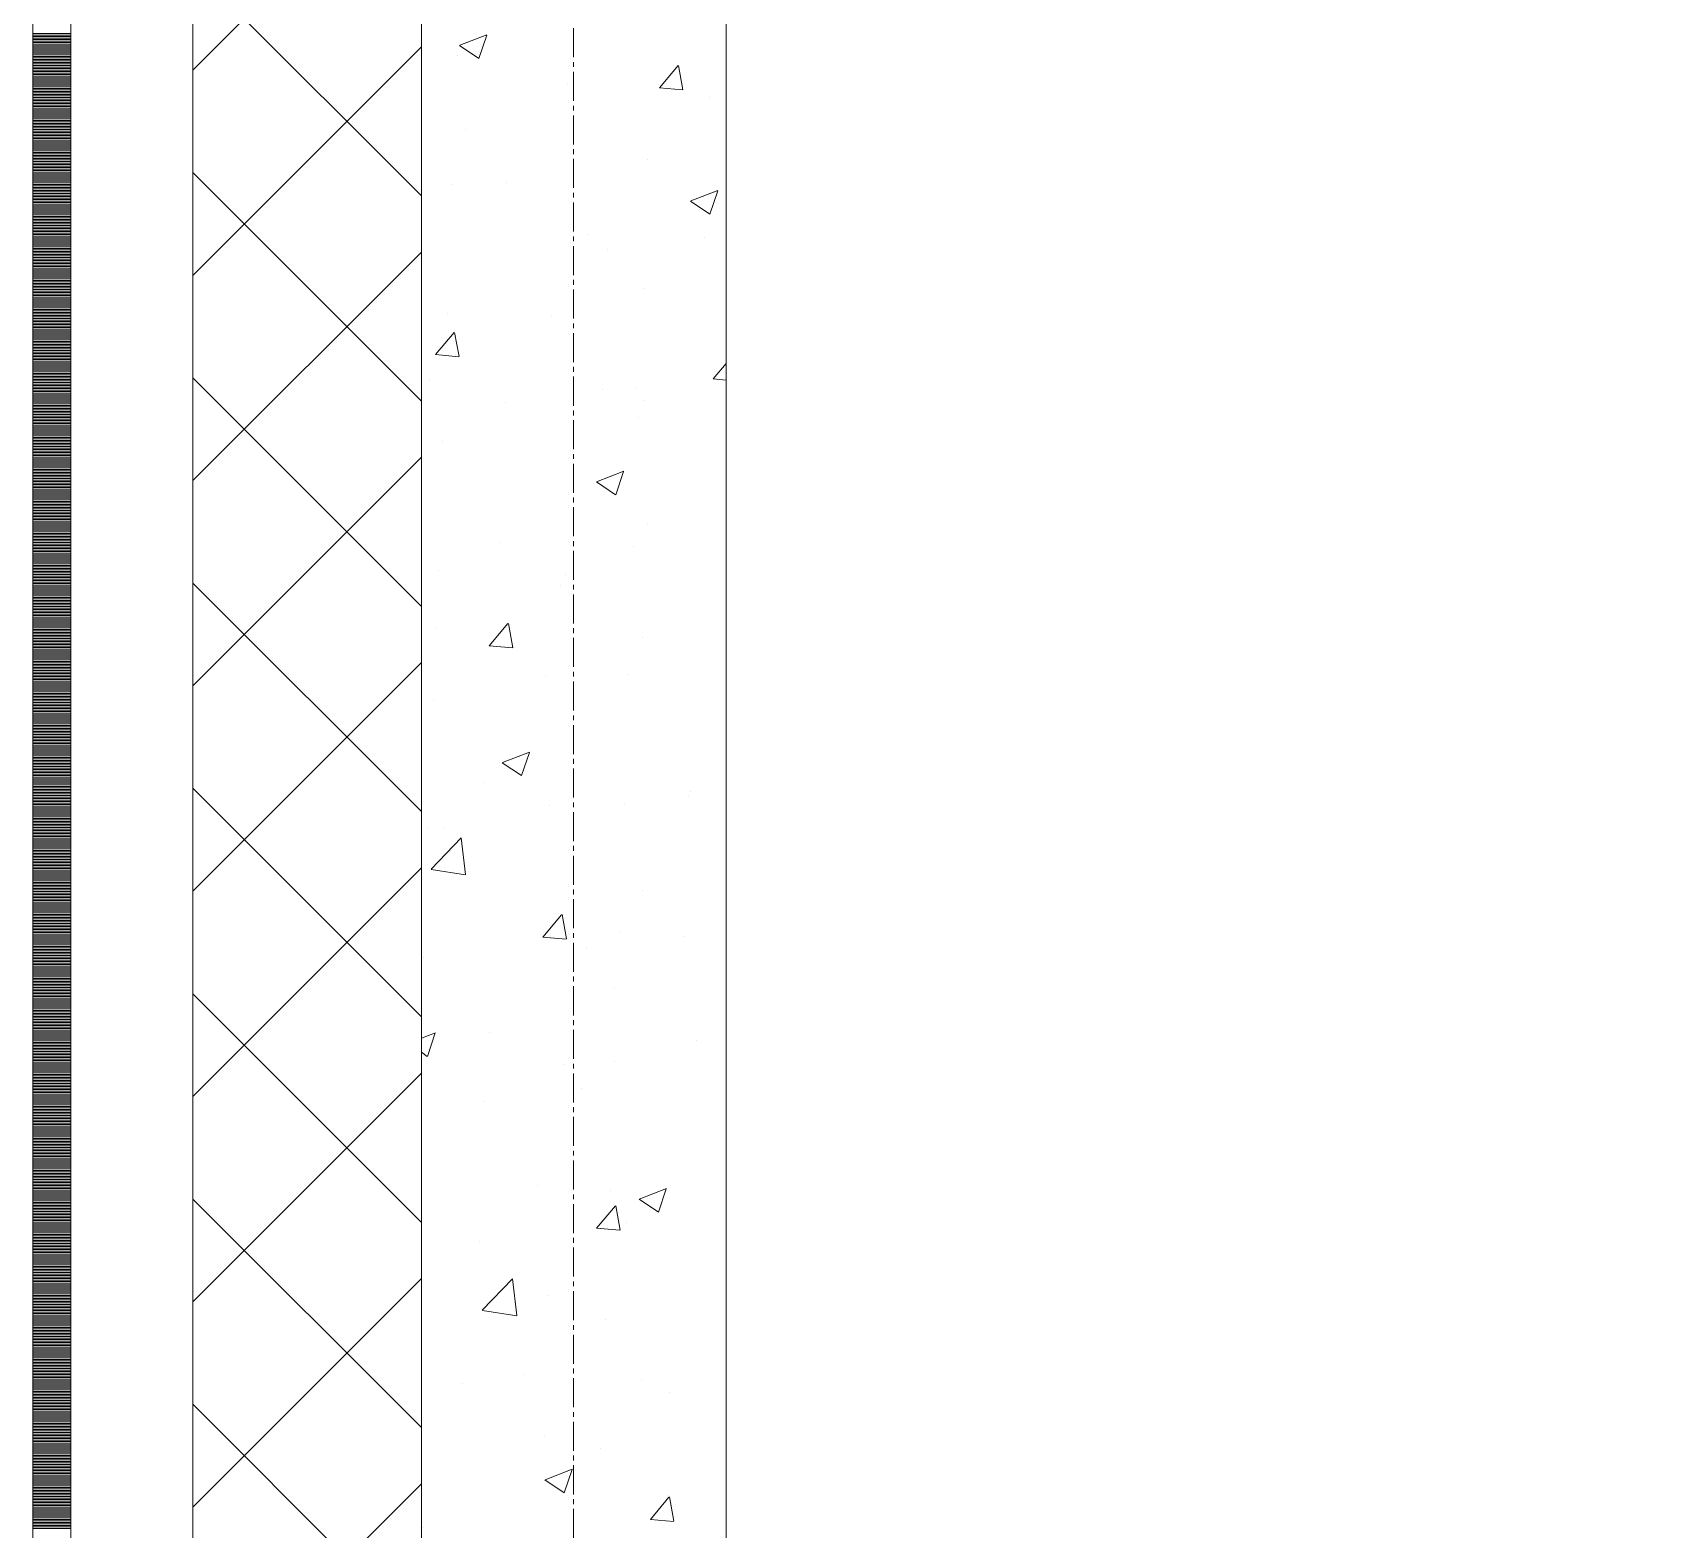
# Model space of a CAD drawing. Header units: millimetres. Extents: x 538266 to 1167394, y 114608 to 637157.
# Drawn here: x 828883 to 829957, y 205846 to 206828 of the extents above; entities that cross this region are included whole.
import ezdxf
from ezdxf.enums import TextEntityAlignment as Align

# ---------------------------------------------------------------- set-up
doc = ezdxf.new("R2010")
doc.units = ezdxf.units.MM
doc.linetypes.add('CENTER2', pattern=[28.575, 19.05, -3.175, 3.175, -3.175])
doc.linetypes.add('DASHED', pattern=[19.05, 12.7, -6.35])
doc.layers.get('Defpoints').update_dxf_attribs({"color": 140})
doc.layers.add('АР_Делит', color=120, linetype='Continuous', lineweight=0, plot=False)
for name, color, linetype, lineweight in [('АР_Стены ПЕНОблок', 52, 'Continuous', 20), ('АР_Тонкая', 254, 'Continuous', 5), ('АР_Утеплитель', 31, 'Continuous', 0), ('АР_Штриховка', 8, 'Continuous', 0)]:
    doc.layers.add(name, color=color, linetype=linetype, lineweight=lineweight)
doc.layers.add('РД_Оси_100', color=7, linetype='Continuous', lineweight=0, true_color=0x525252)
doc.styles.add('style1', font='ARIALN.TTF')

# ---------------------------------------------------------------- blocks, each defined once
blk = doc.blocks.new('2_этаж')
at = {"layer": 'АР_Стены ПЕНОблок', "color": 18, "linetype": 'Continuous', "lineweight": 20, "true_color": 0x000000}
for p, q in [((672773.6, 213213.2), (672773.6, 137013.2)), ((672973.6, 137013.2), (672973.6, 213213.2))]:
    blk.add_line(p, q, dxfattribs=at)
at = {"layer": 'АР_Тонкая', "color": 18, "linetype": 'Continuous', "lineweight": 5, "true_color": 0x000000}
for p, q in [((672518.6, 213213.2), (672518.6, 137013.2)), ((672543.6, 213213.2), (672543.6, 137013.2)), ((672543.6, 137013.2), (672543.6, 213213.2)), ((672623.6, 137013.2), (672623.6, 213213.2))]:
    blk.add_line(p, q, dxfattribs=at)
at = {"layer": 'АР_Утеплитель', "color": 18, "linetype": 'Continuous', "lineweight": 0, "true_color": 0x000000}
for p, q in [((672623.6, 213213.2), (672623.6, 137013.2)), ((672773.6, 137013.2), (672773.6, 213213.2))]:
    blk.add_line(p, q, dxfattribs=at)
at = {"layer": 'АР_Штриховка', "color": 18, "linetype": 'Continuous', "lineweight": 0, "true_color": 0x000000}
for p, q in [((672623.6, 206804), (672773.6, 206954)), ((672773.6, 206721.5), (672623.6, 206871.5)), ((672518.6, 206828), (672543.6, 206828)), ((672518.6, 206827), (672543.6, 206827)), ((672518.6, 206826), (672543.6, 206826)), ((672518.6, 206825), (672543.6, 206825)), ((672518.6, 206824), (672543.6, 206824)), ((672798.8, 206820.3), (672816.6, 206827.1)), ((672811.4, 206811.6), (672816.5, 206827)), ((672518.6, 206823), (672543.6, 206823)), ((672518.6, 206822), (672543.6, 206822)), ((672518.6, 206821), (672543.6, 206821)), ((672518.6, 206820), (672543.6, 206820)), ((672518.6, 206819), (672543.6, 206819)), ((672518.6, 206818), (672543.6, 206818)), ((672518.6, 206817), (672543.6, 206817)), ((672518.6, 206816), (672543.6, 206816)), ((672518.6, 206815), (672543.6, 206815)), ((672518.6, 206814), (672543.6, 206814)), ((672518.6, 206813), (672543.6, 206813)), ((672623.6, 206669.3), (672773.6, 206819.3)), ((672797, 206813.6), (672797, 206813.6)), ((672798.7, 206820.2), (672811.3, 206811.6)), ((672518.6, 206812), (672543.6, 206812)), ((672518.6, 206811), (672543.6, 206811)), ((672518.6, 206810), (672543.6, 206810)), ((672518.6, 206809), (672543.6, 206809)), ((672518.6, 206808), (672543.6, 206808)), ((672518.6, 206807), (672543.6, 206807)), ((672518.6, 206806), (672543.6, 206806)), ((672518.6, 206805), (672543.6, 206805)), ((672518.6, 206804), (672543.6, 206804)), ((672518.6, 206803), (672543.6, 206803)), ((672518.6, 206802), (672543.6, 206802)), ((672929.8, 206792.4), (672942.1, 206807)), ((672945.3, 206791.1), (672942.4, 206807)), ((672518.6, 206801), (672543.6, 206801)), ((672518.6, 206800), (672543.6, 206800)), ((672518.6, 206799), (672543.6, 206799)), ((672518.6, 206798), (672543.6, 206798)), ((672518.6, 206797), (672543.6, 206797)), ((672518.6, 206796), (672543.6, 206796)), ((672518.6, 206795), (672543.6, 206795)), ((672518.6, 206794), (672543.6, 206794)), ((672518.6, 206793), (672543.6, 206793)), ((672518.6, 206792), (672543.6, 206792)), ((672869.2, 206794.5), (672869.2, 206794.5)), ((672929.8, 206792.4), (672945, 206791)), ((672518.6, 206791), (672543.6, 206791)), ((672518.6, 206790), (672543.6, 206790)), ((672518.6, 206789), (672543.6, 206789)), ((672518.6, 206788), (672543.6, 206788)), ((672518.6, 206787), (672543.6, 206787)), ((672518.6, 206786), (672543.6, 206786)), ((672518.6, 206785), (672543.6, 206785)), ((672518.6, 206784), (672543.6, 206784)), ((672518.6, 206783), (672543.6, 206783)), ((672518.6, 206782), (672543.6, 206782)), ((672518.6, 206781), (672543.6, 206781)), ((672962.7, 206786.2), (672962.7, 206786.2)), ((672518.6, 206780), (672543.6, 206780)), ((672518.6, 206779), (672543.6, 206779)), ((672518.6, 206778), (672543.6, 206778)), ((672518.6, 206777), (672543.6, 206777)), ((672518.6, 206776), (672543.6, 206776)), ((672518.6, 206775), (672543.6, 206775)), ((672518.6, 206774), (672543.6, 206774)), ((672518.6, 206773), (672543.6, 206773)), ((672518.6, 206772), (672543.6, 206772)), ((672518.6, 206771), (672543.6, 206771)), ((672518.6, 206770), (672543.6, 206770)), ((672518.6, 206769), (672543.6, 206769)), ((672518.6, 206768), (672543.6, 206768)), ((672518.6, 206767), (672543.6, 206767)), ((672518.6, 206766), (672543.6, 206766)), ((672518.6, 206765), (672543.6, 206765)), ((672518.6, 206764), (672543.6, 206764)), ((672518.6, 206763), (672543.6, 206763)), ((672518.6, 206762), (672543.6, 206762)), ((672518.6, 206761), (672543.6, 206761)), ((672518.6, 206760), (672543.6, 206760)), ((672518.6, 206759), (672543.6, 206759)), ((672802.3, 206765.1), (672802.3, 206765.1)), ((672518.6, 206758), (672543.6, 206758)), ((672518.6, 206757), (672543.6, 206757)), ((672518.6, 206756), (672543.6, 206756)), ((672518.6, 206755), (672543.6, 206755)), ((672518.6, 206754), (672543.6, 206754)), ((672518.6, 206753), (672543.6, 206753)), ((672518.6, 206752), (672543.6, 206752)), ((672518.6, 206751), (672543.6, 206751)), ((672518.6, 206750), (672543.6, 206750)), ((672518.6, 206749), (672543.6, 206749)), ((672518.6, 206748), (672543.6, 206748)), ((672518.6, 206747), (672543.6, 206747)), ((672518.6, 206746), (672543.6, 206746)), ((672518.6, 206745), (672543.6, 206745)), ((672518.6, 206744), (672543.6, 206744)), ((672518.6, 206743), (672543.6, 206743)), ((672518.6, 206742), (672543.6, 206742)), ((672518.6, 206741), (672543.6, 206741)), ((672518.6, 206740), (672543.6, 206740)), ((672518.6, 206739), (672543.6, 206739)), ((672518.6, 206738), (672543.6, 206738)), ((672922.2, 206745.3), (672922.2, 206745.3)), ((672518.6, 206737), (672543.6, 206737)), ((672518.6, 206736), (672543.6, 206736)), ((672518.6, 206735), (672543.6, 206735)), ((672518.6, 206734), (672543.6, 206734)), ((672518.6, 206733), (672543.6, 206733)), ((672518.6, 206732), (672543.6, 206732)), ((672518.6, 206731), (672543.6, 206731)), ((672518.6, 206730), (672543.6, 206730)), ((672518.6, 206729), (672543.6, 206729)), ((672518.6, 206728), (672543.6, 206728)), ((672518.6, 206727), (672543.6, 206727)), ((672773.6, 206586.8), (672623.6, 206736.8)), ((672793.9, 206729.1), (672793.9, 206729.1)), ((672829.4, 206730.3), (672829.4, 206730.3)), ((672518.6, 206726), (672543.6, 206726)), ((672518.6, 206725), (672543.6, 206725)), ((672518.6, 206724), (672543.6, 206724)), ((672518.6, 206723), (672543.6, 206723)), ((672518.6, 206722), (672543.6, 206722)), ((672518.6, 206721), (672543.6, 206721)), ((672518.6, 206720), (672543.6, 206720)), ((672518.6, 206719), (672543.6, 206719)), ((672518.6, 206718), (672543.6, 206718)), ((672518.6, 206717), (672543.6, 206717)), ((672518.6, 206716), (672543.6, 206716)), ((672950.3, 206717.9), (672962.9, 206709.4)), ((672950.4, 206718.1), (672968.2, 206724.9)), ((672963, 206709.4), (672968.1, 206724.7)), ((672965, 206724.6), (672965, 206724.6)), ((672518.6, 206715), (672543.6, 206715)), ((672518.6, 206714), (672543.6, 206714)), ((672518.6, 206713), (672543.6, 206713)), ((672518.6, 206712), (672543.6, 206712)), ((672518.6, 206711), (672543.6, 206711)), ((672518.6, 206710), (672543.6, 206710)), ((672518.6, 206709), (672543.6, 206709)), ((672518.6, 206708), (672543.6, 206708)), ((672518.6, 206707), (672543.6, 206707)), ((672518.6, 206706), (672543.6, 206706)), ((672518.6, 206705), (672543.6, 206705)), ((672518.6, 206704), (672543.6, 206704)), ((672518.6, 206703), (672543.6, 206703)), ((672518.6, 206702), (672543.6, 206702)), ((672518.6, 206701), (672543.6, 206701)), ((672518.6, 206700), (672543.6, 206700)), ((672518.6, 206699), (672543.6, 206699)), ((672518.6, 206698), (672543.6, 206698)), ((672518.6, 206697), (672543.6, 206697)), ((672518.6, 206696), (672543.6, 206696)), ((672518.6, 206695), (672543.6, 206695)), ((672883, 206696.2), (672883, 206696.2)), ((672959.5, 206694.4), (672959.5, 206694.4)), ((672518.6, 206694), (672543.6, 206694)), ((672518.6, 206693), (672543.6, 206693)), ((672518.6, 206692), (672543.6, 206692)), ((672518.6, 206691), (672543.6, 206691)), ((672518.6, 206690), (672543.6, 206690)), ((672518.6, 206689), (672543.6, 206689)), ((672518.6, 206688), (672543.6, 206688)), ((672518.6, 206687), (672543.6, 206687)), ((672518.6, 206686), (672543.6, 206686)), ((672518.6, 206685), (672543.6, 206685)), ((672518.6, 206684), (672543.6, 206684)), ((672623.6, 206534.6), (672773.6, 206684.6)), ((672895.9, 206686.1), (672895.9, 206686.1)), ((672518.6, 206683), (672543.6, 206683)), ((672518.6, 206682), (672543.6, 206682)), ((672518.6, 206681), (672543.6, 206681)), ((672518.6, 206680), (672543.6, 206680)), ((672518.6, 206679), (672543.6, 206679)), ((672518.6, 206678), (672543.6, 206678)), ((672518.6, 206677), (672543.6, 206677)), ((672518.6, 206676), (672543.6, 206676)), ((672518.6, 206675), (672543.6, 206675)), ((672518.6, 206674), (672543.6, 206674)), ((672518.6, 206673), (672543.6, 206673)), ((672518.6, 206672), (672543.6, 206672)), ((672518.6, 206671), (672543.6, 206671)), ((672518.6, 206670), (672543.6, 206670)), ((672518.6, 206669), (672543.6, 206669)), ((672518.6, 206668), (672543.6, 206668)), ((672518.6, 206667), (672543.6, 206667)), ((672518.6, 206666), (672543.6, 206666)), ((672518.6, 206665), (672543.6, 206665)), ((672518.6, 206664), (672543.6, 206664)), ((672518.6, 206663), (672543.6, 206663)), ((672518.6, 206662), (672543.6, 206662)), ((672518.6, 206661), (672543.6, 206661)), ((672518.6, 206660), (672543.6, 206660)), ((672518.6, 206659), (672543.6, 206659)), ((672518.6, 206658), (672543.6, 206658)), ((672518.6, 206657), (672543.6, 206657)), ((672518.6, 206656), (672543.6, 206656)), ((672518.6, 206655), (672543.6, 206655)), ((672518.6, 206654), (672543.6, 206654)), ((672518.6, 206653), (672543.6, 206653)), ((672518.6, 206652), (672543.6, 206652)), ((672919.1, 206660.8), (672919.1, 206660.8)), ((672518.6, 206651), (672543.6, 206651)), ((672518.6, 206650), (672543.6, 206650)), ((672518.6, 206649), (672543.6, 206649)), ((672518.6, 206648), (672543.6, 206648)), ((672518.6, 206647), (672543.6, 206647)), ((672518.6, 206646), (672543.6, 206646)), ((672518.6, 206645), (672543.6, 206645)), ((672518.6, 206644), (672543.6, 206644)), ((672518.6, 206643), (672543.6, 206643)), ((672518.6, 206642), (672543.6, 206642)), ((672518.6, 206641), (672543.6, 206641)), ((672790.8, 206644.5), (672790.8, 206644.5)), ((672858.7, 206642.9), (672858.7, 206642.9)), ((672518.6, 206640), (672543.6, 206640)), ((672518.6, 206639), (672543.6, 206639)), ((672518.6, 206638), (672543.6, 206638)), ((672518.6, 206637), (672543.6, 206637)), ((672518.6, 206636), (672543.6, 206636)), ((672518.6, 206635), (672543.6, 206635)), ((672518.6, 206634), (672543.6, 206634)), ((672518.6, 206633), (672543.6, 206633)), ((672518.6, 206632), (672543.6, 206632)), ((672518.6, 206631), (672543.6, 206631)), ((672518.6, 206630), (672543.6, 206630)), ((672782.9, 206617.3), (672795.1, 206631.9)), ((672798.4, 206616), (672795.4, 206631.9)), ((672518.6, 206629), (672543.6, 206629)), ((672518.6, 206628), (672543.6, 206628)), ((672518.6, 206627), (672543.6, 206627)), ((672518.6, 206626), (672543.6, 206626)), ((672518.6, 206625), (672543.6, 206625)), ((672518.6, 206624), (672543.6, 206624)), ((672518.6, 206623), (672543.6, 206623)), ((672518.6, 206622), (672543.6, 206622)), ((672518.6, 206621), (672543.6, 206621)), ((672518.6, 206620), (672543.6, 206620)), ((672518.6, 206619), (672543.6, 206619)), ((672518.6, 206618), (672543.6, 206618)), ((672518.6, 206617), (672543.6, 206617)), ((672518.6, 206616), (672543.6, 206616)), ((672518.6, 206615), (672543.6, 206615)), ((672518.6, 206614), (672543.6, 206614)), ((672518.6, 206613), (672543.6, 206613)), ((672518.6, 206612), (672543.6, 206612)), ((672518.6, 206611), (672543.6, 206611)), ((672518.6, 206610), (672543.6, 206610)), ((672518.6, 206609), (672543.6, 206609)), ((672782.9, 206617.3), (672798.1, 206615.9)), ((672965.1, 206601.3), (672973.6, 206611.5)), ((672518.6, 206608), (672543.6, 206608)), ((672518.6, 206607), (672543.6, 206607)), ((672518.6, 206606), (672543.6, 206606)), ((672518.6, 206605), (672543.6, 206605)), ((672518.6, 206604), (672543.6, 206604)), ((672518.6, 206603), (672543.6, 206603)), ((672518.6, 206602), (672543.6, 206602)), ((672518.6, 206601), (672543.6, 206601)), ((672518.6, 206600), (672543.6, 206600)), ((672518.6, 206599), (672543.6, 206599)), ((672518.6, 206598), (672543.6, 206598)), ((672773.6, 206452.1), (672623.6, 206602.1)), ((672778.9, 206601.2), (672778.9, 206601.2)), ((672965.1, 206601.3), (672973.6, 206600.6)), ((672518.6, 206597), (672543.6, 206597)), ((672518.6, 206596), (672543.6, 206596)), ((672518.6, 206595), (672543.6, 206595)), ((672518.6, 206594), (672543.6, 206594)), ((672518.6, 206593), (672543.6, 206593)), ((672518.6, 206592), (672543.6, 206592)), ((672518.6, 206591), (672543.6, 206591)), ((672518.6, 206590), (672543.6, 206590)), ((672518.6, 206589), (672543.6, 206589)), ((672518.6, 206588), (672543.6, 206588)), ((672518.6, 206587), (672543.6, 206587)), ((672892.6, 206594.2), (672892.6, 206594.2)), ((672914.5, 206595.5), (672914.5, 206595.5)), ((672919.6, 206587.2), (672919.6, 206587.2)), ((672518.6, 206586), (672543.6, 206586)), ((672518.6, 206585), (672543.6, 206585)), ((672518.6, 206584), (672543.6, 206584)), ((672518.6, 206583), (672543.6, 206583)), ((672518.6, 206582), (672543.6, 206582)), ((672518.6, 206581), (672543.6, 206581)), ((672518.6, 206580), (672543.6, 206580)), ((672518.6, 206579), (672543.6, 206579)), ((672518.6, 206578), (672543.6, 206578)), ((672518.6, 206577), (672543.6, 206577)), ((672829, 206585.9), (672829, 206585.9)), ((672916, 206576.2), (672916, 206576.2)), ((672518.6, 206576), (672543.6, 206576)), ((672518.6, 206575), (672543.6, 206575)), ((672518.6, 206574), (672543.6, 206574)), ((672518.6, 206573), (672543.6, 206573)), ((672518.6, 206572), (672543.6, 206572)), ((672518.6, 206571), (672543.6, 206571)), ((672518.6, 206570), (672543.6, 206570)), ((672518.6, 206569), (672543.6, 206569)), ((672518.6, 206568), (672543.6, 206568)), ((672518.6, 206567), (672543.6, 206567)), ((672518.6, 206566), (672543.6, 206566)), ((672518.6, 206565), (672543.6, 206565)), ((672518.6, 206564), (672543.6, 206564)), ((672518.6, 206563), (672543.6, 206563)), ((672518.6, 206562), (672543.6, 206562)), ((672518.6, 206561), (672543.6, 206561)), ((672518.6, 206560), (672543.6, 206560)), ((672518.6, 206559), (672543.6, 206559)), ((672518.6, 206558), (672543.6, 206558)), ((672518.6, 206557), (672543.6, 206557)), ((672518.6, 206556), (672543.6, 206556)), ((672518.6, 206555), (672543.6, 206555)), ((672787.7, 206560), (672787.7, 206560)), ((672518.6, 206554), (672543.6, 206554)), ((672518.6, 206553), (672543.6, 206553)), ((672518.6, 206552), (672543.6, 206552)), ((672518.6, 206551), (672543.6, 206551)), ((672518.6, 206550), (672543.6, 206550)), ((672518.6, 206549), (672543.6, 206549)), ((672518.6, 206548), (672543.6, 206548)), ((672518.6, 206547), (672543.6, 206547)), ((672518.6, 206546), (672543.6, 206546)), ((672518.6, 206545), (672543.6, 206545)), ((672518.6, 206544), (672543.6, 206544)), ((672623.6, 206399.9), (672773.6, 206549.9)), ((672518.6, 206543), (672543.6, 206543)), ((672518.6, 206542), (672543.6, 206542)), ((672518.6, 206541), (672543.6, 206541)), ((672518.6, 206540), (672543.6, 206540)), ((672518.6, 206539), (672543.6, 206539)), ((672518.6, 206538), (672543.6, 206538)), ((672518.6, 206537), (672543.6, 206537)), ((672518.6, 206536), (672543.6, 206536)), ((672518.6, 206535), (672543.6, 206535)), ((672518.6, 206534), (672543.6, 206534)), ((672888.5, 206533.7), (672901.1, 206525.2)), ((672888.6, 206533.9), (672906.4, 206540.7)), ((672901.2, 206525.2), (672906.3, 206540.5)), ((672518.6, 206533), (672543.6, 206533)), ((672518.6, 206532), (672543.6, 206532)), ((672518.6, 206531), (672543.6, 206531)), ((672518.6, 206530), (672543.6, 206530)), ((672518.6, 206529), (672543.6, 206529)), ((672518.6, 206528), (672543.6, 206528)), ((672518.6, 206527), (672543.6, 206527)), ((672518.6, 206526), (672543.6, 206526)), ((672518.6, 206525), (672543.6, 206525)), ((672518.6, 206524), (672543.6, 206524)), ((672518.6, 206523), (672543.6, 206523)), ((672518.6, 206522), (672543.6, 206522)), ((672518.6, 206521), (672543.6, 206521)), ((672518.6, 206520), (672543.6, 206520)), ((672518.6, 206519), (672543.6, 206519)), ((672518.6, 206518), (672543.6, 206518)), ((672518.6, 206517), (672543.6, 206517)), ((672518.6, 206516), (672543.6, 206516)), ((672518.6, 206515), (672543.6, 206515)), ((672518.6, 206514), (672543.6, 206514)), ((672518.6, 206513), (672543.6, 206513)), ((672518.6, 206512), (672543.6, 206512)), ((672518.6, 206511), (672543.6, 206511)), ((672518.6, 206510), (672543.6, 206510)), ((672518.6, 206509), (672543.6, 206509)), ((672518.6, 206508), (672543.6, 206508)), ((672518.6, 206507), (672543.6, 206507)), ((672518.6, 206506), (672543.6, 206506)), ((672518.6, 206505), (672543.6, 206505)), ((672518.6, 206504), (672543.6, 206504)), ((672518.6, 206503), (672543.6, 206503)), ((672518.6, 206502), (672543.6, 206502)), ((672922, 206506.7), (672922, 206506.7)), ((672518.6, 206501), (672543.6, 206501)), ((672518.6, 206500), (672543.6, 206500)), ((672518.6, 206499), (672543.6, 206499)), ((672518.6, 206498), (672543.6, 206498)), ((672518.6, 206497), (672543.6, 206497)), ((672518.6, 206496), (672543.6, 206496)), ((672518.6, 206495), (672543.6, 206495)), ((672518.6, 206494), (672543.6, 206494)), ((672518.6, 206493), (672543.6, 206493)), ((672518.6, 206492), (672543.6, 206492)), ((672518.6, 206491), (672543.6, 206491)), ((672825.8, 206494.1), (672825.8, 206494.1)), ((672912.9, 206491.7), (672912.9, 206491.7)), ((672518.6, 206490), (672543.6, 206490)), ((672518.6, 206489), (672543.6, 206489)), ((672518.6, 206488), (672543.6, 206488)), ((672518.6, 206487), (672543.6, 206487)), ((672518.6, 206486), (672543.6, 206486)), ((672518.6, 206485), (672543.6, 206485)), ((672518.6, 206484), (672543.6, 206484)), ((672518.6, 206483), (672543.6, 206483)), ((672518.6, 206482), (672543.6, 206482)), ((672518.6, 206481), (672543.6, 206481)), ((672518.6, 206480), (672543.6, 206480)), ((672518.6, 206479), (672543.6, 206479)), ((672518.6, 206478), (672543.6, 206478)), ((672518.6, 206477), (672543.6, 206477)), ((672518.6, 206476), (672543.6, 206476)), ((672518.6, 206475), (672543.6, 206475)), ((672518.6, 206474), (672543.6, 206474)), ((672518.6, 206473), (672543.6, 206473)), ((672518.6, 206472), (672543.6, 206472)), ((672518.6, 206471), (672543.6, 206471)), ((672518.6, 206470), (672543.6, 206470)), ((672518.6, 206469), (672543.6, 206469)), ((672784.6, 206475.4), (672784.6, 206475.4)), ((672868.5, 206472.8), (672868.5, 206472.8)), ((672518.6, 206468), (672543.6, 206468)), ((672518.6, 206467), (672543.6, 206467)), ((672518.6, 206466), (672543.6, 206466)), ((672518.6, 206465), (672543.6, 206465)), ((672518.6, 206464), (672543.6, 206464)), ((672518.6, 206463), (672543.6, 206463)), ((672518.6, 206462), (672543.6, 206462)), ((672518.6, 206461), (672543.6, 206461)), ((672518.6, 206460), (672543.6, 206460)), ((672518.6, 206459), (672543.6, 206459)), ((672773.6, 206317.4), (672623.6, 206467.4)), ((672865, 206465.7), (672865, 206465.7)), ((672518.6, 206458), (672543.6, 206458)), ((672518.6, 206457), (672543.6, 206457)), ((672518.6, 206456), (672543.6, 206456)), ((672518.6, 206455), (672543.6, 206455)), ((672518.6, 206454), (672543.6, 206454)), ((672518.6, 206453), (672543.6, 206453)), ((672518.6, 206452), (672543.6, 206452)), ((672518.6, 206451), (672543.6, 206451)), ((672518.6, 206450), (672543.6, 206450)), ((672518.6, 206449), (672543.6, 206449)), ((672518.6, 206448), (672543.6, 206448)), ((672518.6, 206447), (672543.6, 206447)), ((672518.6, 206446), (672543.6, 206446)), ((672518.6, 206445), (672543.6, 206445)), ((672518.6, 206444), (672543.6, 206444)), ((672518.6, 206443), (672543.6, 206443)), ((672518.6, 206442), (672543.6, 206442)), ((672518.6, 206441), (672543.6, 206441)), ((672518.6, 206440), (672543.6, 206440)), ((672518.6, 206439), (672543.6, 206439)), ((672518.6, 206438), (672543.6, 206438)), ((672518.6, 206437), (672543.6, 206437)), ((672783, 206437.3), (672783, 206437.3)), ((672818.1, 206426.2), (672830.4, 206440.8)), ((672833.6, 206424.9), (672830.7, 206440.8)), ((672518.6, 206436), (672543.6, 206436)), ((672518.6, 206435), (672543.6, 206435)), ((672518.6, 206434), (672543.6, 206434)), ((672518.6, 206433), (672543.6, 206433)), ((672518.6, 206432), (672543.6, 206432)), ((672518.6, 206431), (672543.6, 206431)), ((672518.6, 206430), (672543.6, 206430)), ((672518.6, 206429), (672543.6, 206429)), ((672518.6, 206428), (672543.6, 206428)), ((672518.6, 206427), (672543.6, 206427)), ((672518.6, 206426), (672543.6, 206426)), ((672818.1, 206426.2), (672833.3, 206424.9)), ((672918.6, 206431.6), (672918.6, 206431.6)), ((672518.6, 206425), (672543.6, 206425)), ((672518.6, 206424), (672543.6, 206424)), ((672518.6, 206423), (672543.6, 206423)), ((672518.6, 206422), (672543.6, 206422)), ((672518.6, 206421), (672543.6, 206421)), ((672518.6, 206420), (672543.6, 206420)), ((672518.6, 206419), (672543.6, 206419)), ((672518.6, 206418), (672543.6, 206418)), ((672518.6, 206417), (672543.6, 206417)), ((672518.6, 206416), (672543.6, 206416)), ((672623.6, 206265.2), (672773.6, 206415.2)), ((672518.6, 206415), (672543.6, 206415)), ((672518.6, 206414), (672543.6, 206414)), ((672518.6, 206413), (672543.6, 206413)), ((672518.6, 206412), (672543.6, 206412)), ((672518.6, 206411), (672543.6, 206411)), ((672518.6, 206410), (672543.6, 206410)), ((672518.6, 206409), (672543.6, 206409)), ((672518.6, 206408), (672543.6, 206408)), ((672518.6, 206407), (672543.6, 206407)), ((672518.6, 206406), (672543.6, 206406)), ((672518.6, 206405), (672543.6, 206405)), ((672855.2, 206406.5), (672855.2, 206406.5)), ((672909.8, 206407.1), (672909.8, 206407.1)), ((672518.6, 206404), (672543.6, 206404)), ((672518.6, 206403), (672543.6, 206403)), ((672518.6, 206402), (672543.6, 206402)), ((672518.6, 206401), (672543.6, 206401)), ((672518.6, 206400), (672543.6, 206400)), ((672518.6, 206399), (672543.6, 206399)), ((672518.6, 206398), (672543.6, 206398)), ((672518.6, 206397), (672543.6, 206397)), ((672518.6, 206396), (672543.6, 206396)), ((672518.6, 206395), (672543.6, 206395)), ((672518.6, 206394), (672543.6, 206394)), ((672518.6, 206393), (672543.6, 206393)), ((672518.6, 206392), (672543.6, 206392)), ((672518.6, 206391), (672543.6, 206391)), ((672518.6, 206390), (672543.6, 206390)), ((672518.6, 206389), (672543.6, 206389)), ((672518.6, 206388), (672543.6, 206388)), ((672518.6, 206387), (672543.6, 206387)), ((672518.6, 206386), (672543.6, 206386)), ((672518.6, 206385), (672543.6, 206385)), ((672518.6, 206384), (672543.6, 206384)), ((672518.6, 206383), (672543.6, 206383)), ((672781.5, 206390.9), (672781.5, 206390.9)), ((672518.6, 206382), (672543.6, 206382)), ((672518.6, 206381), (672543.6, 206381)), ((672518.6, 206380), (672543.6, 206380)), ((672518.6, 206379), (672543.6, 206379)), ((672518.6, 206378), (672543.6, 206378)), ((672518.6, 206377), (672543.6, 206377)), ((672518.6, 206376), (672543.6, 206376)), ((672518.6, 206375), (672543.6, 206375)), ((672518.6, 206374), (672543.6, 206374)), ((672518.6, 206373), (672543.6, 206373)), ((672518.6, 206372), (672543.6, 206372)), ((672518.6, 206371), (672543.6, 206371)), ((672518.6, 206370), (672543.6, 206370)), ((672518.6, 206369), (672543.6, 206369)), ((672518.6, 206368), (672543.6, 206368)), ((672518.6, 206367), (672543.6, 206367)), ((672518.6, 206366), (672543.6, 206366)), ((672518.6, 206365), (672543.6, 206365)), ((672518.6, 206364), (672543.6, 206364)), ((672518.6, 206363), (672543.6, 206363)), ((672518.6, 206362), (672543.6, 206362)), ((672518.6, 206361), (672543.6, 206361)), ((672518.6, 206360), (672543.6, 206360)), ((672518.6, 206359), (672543.6, 206359)), ((672518.6, 206358), (672543.6, 206358)), ((672518.6, 206357), (672543.6, 206357)), ((672518.6, 206356), (672543.6, 206356)), ((672518.6, 206355), (672543.6, 206355)), ((672518.6, 206354), (672543.6, 206354)), ((672518.6, 206353), (672543.6, 206353)), ((672518.6, 206352), (672543.6, 206352)), ((672518.6, 206351), (672543.6, 206351)), ((672826.8, 206349.7), (672844.6, 206356.5)), ((672839.4, 206341), (672844.5, 206356.3)), ((672518.6, 206350), (672543.6, 206350)), ((672518.6, 206349), (672543.6, 206349)), ((672518.6, 206348), (672543.6, 206348)), ((672518.6, 206347), (672543.6, 206347)), ((672518.6, 206346), (672543.6, 206346)), ((672518.6, 206345), (672543.6, 206345)), ((672518.6, 206344), (672543.6, 206344)), ((672518.6, 206343), (672543.6, 206343)), ((672518.6, 206342), (672543.6, 206342)), ((672518.6, 206341), (672543.6, 206341)), ((672518.6, 206340), (672543.6, 206340)), ((672826.7, 206349.5), (672839.3, 206341)), ((672518.6, 206339), (672543.6, 206339)), ((672518.6, 206338), (672543.6, 206338)), ((672518.6, 206337), (672543.6, 206337)), ((672518.6, 206336), (672543.6, 206336)), ((672518.6, 206335), (672543.6, 206335)), ((672518.6, 206334), (672543.6, 206334)), ((672518.6, 206333), (672543.6, 206333)), ((672518.6, 206332), (672543.6, 206332)), ((672518.6, 206331), (672543.6, 206331)), ((672518.6, 206330), (672543.6, 206330)), ((672773.6, 206182.7), (672623.6, 206332.7)), ((672814.5, 206336.6), (672814.5, 206336.6)), ((672950.1, 206330.9), (672950.1, 206330.9)), ((672518.6, 206329), (672543.6, 206329)), ((672518.6, 206328), (672543.6, 206328)), ((672518.6, 206327), (672543.6, 206327)), ((672518.6, 206326), (672543.6, 206326)), ((672518.6, 206325), (672543.6, 206325)), ((672518.6, 206324), (672543.6, 206324)), ((672518.6, 206323), (672543.6, 206323)), ((672518.6, 206322), (672543.6, 206322)), ((672518.6, 206321), (672543.6, 206321)), ((672518.6, 206320), (672543.6, 206320)), ((672518.6, 206319), (672543.6, 206319)), ((672858, 206321.3), (672858, 206321.3)), ((672906.7, 206322.6), (672906.7, 206322.6)), ((672948.8, 206327.5), (672948.8, 206327.5)), ((672518.6, 206318), (672543.6, 206318)), ((672518.6, 206317), (672543.6, 206317)), ((672518.6, 206316), (672543.6, 206316)), ((672518.6, 206315), (672543.6, 206315)), ((672518.6, 206314), (672543.6, 206314)), ((672518.6, 206313), (672543.6, 206313)), ((672518.6, 206312), (672543.6, 206312)), ((672518.6, 206311), (672543.6, 206311)), ((672518.6, 206310), (672543.6, 206310)), ((672518.6, 206309), (672543.6, 206309)), ((672518.6, 206308), (672543.6, 206308)), ((672518.6, 206307), (672543.6, 206307)), ((672518.6, 206306), (672543.6, 206306)), ((672518.6, 206305), (672543.6, 206305)), ((672518.6, 206304), (672543.6, 206304)), ((672518.6, 206303), (672543.6, 206303)), ((672518.6, 206302), (672543.6, 206302)), ((672518.6, 206301), (672543.6, 206301)), ((672518.6, 206300), (672543.6, 206300)), ((672518.6, 206299), (672543.6, 206299)), ((672518.6, 206298), (672543.6, 206298)), ((672518.6, 206297), (672543.6, 206297)), ((672778.4, 206306.3), (672778.4, 206306.3)), ((672780, 206279.7), (672799.7, 206300.3)), ((672788.4, 206306.4), (672788.4, 206306.4)), ((672802.6, 206276.2), (672799.8, 206300.3)), ((672518.6, 206296), (672543.6, 206296)), ((672518.6, 206295), (672543.6, 206295)), ((672518.6, 206294), (672543.6, 206294)), ((672518.6, 206293), (672543.6, 206293)), ((672518.6, 206292), (672543.6, 206292)), ((672518.6, 206291), (672543.6, 206291)), ((672518.6, 206290), (672543.6, 206290)), ((672518.6, 206289), (672543.6, 206289)), ((672518.6, 206288), (672543.6, 206288)), ((672518.6, 206287), (672543.6, 206287)), ((672518.6, 206286), (672543.6, 206286)), ((672518.6, 206285), (672543.6, 206285)), ((672518.6, 206284), (672543.6, 206284)), ((672518.6, 206283), (672543.6, 206283)), ((672518.6, 206282), (672543.6, 206282)), ((672518.6, 206281), (672543.6, 206281)), ((672518.6, 206280), (672543.6, 206280)), ((672518.6, 206279), (672543.6, 206279)), ((672518.6, 206278), (672543.6, 206278)), ((672518.6, 206277), (672543.6, 206277)), ((672518.6, 206276), (672543.6, 206276)), ((672623.6, 206130.5), (672773.6, 206280.5)), ((672780, 206279.5), (672802.6, 206276)), ((672518.6, 206275), (672543.6, 206275)), ((672518.6, 206274), (672543.6, 206274)), ((672518.6, 206273), (672543.6, 206273)), ((672518.6, 206272), (672543.6, 206272)), ((672518.6, 206271), (672543.6, 206271)), ((672518.6, 206270), (672543.6, 206270)), ((672518.6, 206269), (672543.6, 206269)), ((672518.6, 206268), (672543.6, 206268)), ((672518.6, 206267), (672543.6, 206267)), ((672518.6, 206266), (672543.6, 206266)), ((672518.6, 206265), (672543.6, 206265)), ((672918.8, 206265.5), (672918.8, 206265.5)), ((672518.6, 206264), (672543.6, 206264)), ((672518.6, 206263), (672543.6, 206263)), ((672518.6, 206262), (672543.6, 206262)), ((672518.6, 206261), (672543.6, 206261)), ((672518.6, 206260), (672543.6, 206260)), ((672518.6, 206259), (672543.6, 206259)), ((672518.6, 206258), (672543.6, 206258)), ((672518.6, 206257), (672543.6, 206257)), ((672518.6, 206256), (672543.6, 206256)), ((672518.6, 206255), (672543.6, 206255)), ((672518.6, 206254), (672543.6, 206254)), ((672518.6, 206253), (672543.6, 206253)), ((672518.6, 206252), (672543.6, 206252)), ((672518.6, 206251), (672543.6, 206251)), ((672518.6, 206250), (672543.6, 206250)), ((672518.6, 206249), (672543.6, 206249)), ((672518.6, 206248), (672543.6, 206248)), ((672518.6, 206247), (672543.6, 206247)), ((672518.6, 206246), (672543.6, 206246)), ((672518.6, 206245), (672543.6, 206245)), ((672518.6, 206244), (672543.6, 206244)), ((672853.4, 206235.1), (672865.6, 206249.7)), ((672868.8, 206233.9), (672865.9, 206249.8)), ((672518.6, 206243), (672543.6, 206243)), ((672518.6, 206242), (672543.6, 206242)), ((672518.6, 206241), (672543.6, 206241)), ((672518.6, 206240), (672543.6, 206240)), ((672518.6, 206239), (672543.6, 206239)), ((672518.6, 206238), (672543.6, 206238)), ((672518.6, 206237), (672543.6, 206237)), ((672518.6, 206236), (672543.6, 206236)), ((672518.6, 206235), (672543.6, 206235)), ((672518.6, 206234), (672543.6, 206234)), ((672518.6, 206233), (672543.6, 206233)), ((672853.4, 206235.1), (672868.6, 206233.8)), ((672903.6, 206238), (672903.6, 206238)), ((672945.6, 206235.7), (672945.6, 206235.7)), ((672518.6, 206232), (672543.6, 206232)), ((672518.6, 206231), (672543.6, 206231)), ((672518.6, 206230), (672543.6, 206230)), ((672518.6, 206229), (672543.6, 206229)), ((672518.6, 206228), (672543.6, 206228)), ((672518.6, 206227), (672543.6, 206227)), ((672518.6, 206226), (672543.6, 206226)), ((672518.6, 206225), (672543.6, 206225)), ((672518.6, 206224), (672543.6, 206224)), ((672518.6, 206223), (672543.6, 206223)), ((672518.6, 206222), (672543.6, 206222)), ((672882, 206227.3), (672882, 206227.3)), ((672518.6, 206221), (672543.6, 206221)), ((672518.6, 206220), (672543.6, 206220)), ((672518.6, 206219), (672543.6, 206219)), ((672518.6, 206218), (672543.6, 206218)), ((672518.6, 206217), (672543.6, 206217)), ((672518.6, 206216), (672543.6, 206216)), ((672518.6, 206215), (672543.6, 206215)), ((672518.6, 206214), (672543.6, 206214)), ((672518.6, 206213), (672543.6, 206213)), ((672518.6, 206212), (672543.6, 206212)), ((672775.3, 206221.7), (672775.3, 206221.7)), ((672518.6, 206211), (672543.6, 206211)), ((672518.6, 206210), (672543.6, 206210)), ((672518.6, 206209), (672543.6, 206209)), ((672518.6, 206208), (672543.6, 206208)), ((672518.6, 206207), (672543.6, 206207)), ((672518.6, 206206), (672543.6, 206206)), ((672518.6, 206205), (672543.6, 206205)), ((672518.6, 206204), (672543.6, 206204)), ((672518.6, 206203), (672543.6, 206203)), ((672518.6, 206202), (672543.6, 206202)), ((672518.6, 206201), (672543.6, 206201)), ((672900.6, 206201.1), (672900.6, 206201.1)), ((672518.6, 206200), (672543.6, 206200)), ((672518.6, 206199), (672543.6, 206199)), ((672518.6, 206198), (672543.6, 206198)), ((672518.6, 206197), (672543.6, 206197)), ((672518.6, 206196), (672543.6, 206196)), ((672518.6, 206195), (672543.6, 206195)), ((672518.6, 206194), (672543.6, 206194)), ((672518.6, 206193), (672543.6, 206193)), ((672518.6, 206192), (672543.6, 206192)), ((672518.6, 206191), (672543.6, 206191)), ((672518.6, 206190), (672543.6, 206190)), ((672773.6, 206047.9), (672623.6, 206197.9)), ((672518.6, 206189), (672543.6, 206189)), ((672518.6, 206188), (672543.6, 206188)), ((672518.6, 206187), (672543.6, 206187)), ((672518.6, 206186), (672543.6, 206186)), ((672518.6, 206185), (672543.6, 206185)), ((672518.6, 206184), (672543.6, 206184)), ((672518.6, 206183), (672543.6, 206183)), ((672518.6, 206182), (672543.6, 206182)), ((672518.6, 206181), (672543.6, 206181)), ((672518.6, 206180), (672543.6, 206180)), ((672518.6, 206179), (672543.6, 206179)), ((672518.6, 206178), (672543.6, 206178)), ((672518.6, 206177), (672543.6, 206177)), ((672518.6, 206176), (672543.6, 206176)), ((672518.6, 206175), (672543.6, 206175)), ((672518.6, 206174), (672543.6, 206174)), ((672518.6, 206173), (672543.6, 206173)), ((672518.6, 206172), (672543.6, 206172)), ((672518.6, 206171), (672543.6, 206171)), ((672518.6, 206170), (672543.6, 206170)), ((672518.6, 206169), (672543.6, 206169)), ((672773.6, 206168.8), (672782.8, 206172.3)), ((672777.6, 206156.8), (672782.7, 206172.2)), ((672818.6, 206172.7), (672818.6, 206172.7)), ((672518.6, 206168), (672543.6, 206168)), ((672518.6, 206167), (672543.6, 206167)), ((672518.6, 206166), (672543.6, 206166)), ((672518.6, 206165), (672543.6, 206165)), ((672518.6, 206164), (672543.6, 206164)), ((672518.6, 206163), (672543.6, 206163)), ((672518.6, 206162), (672543.6, 206162)), ((672518.6, 206161), (672543.6, 206161)), ((672518.6, 206160), (672543.6, 206160)), ((672518.6, 206159), (672543.6, 206159)), ((672518.6, 206158), (672543.6, 206158)), ((672773.6, 206159.5), (672777.5, 206156.8)), ((672954.2, 206167), (672954.2, 206167)), ((672518.6, 206157), (672543.6, 206157)), ((672518.6, 206156), (672543.6, 206156)), ((672518.6, 206155), (672543.6, 206155)), ((672518.6, 206154), (672543.6, 206154)), ((672518.6, 206153), (672543.6, 206153)), ((672518.6, 206152), (672543.6, 206152)), ((672518.6, 206151), (672543.6, 206151)), ((672518.6, 206150), (672543.6, 206150)), ((672518.6, 206149), (672543.6, 206149)), ((672518.6, 206148), (672543.6, 206148)), ((672518.6, 206147), (672543.6, 206147)), ((672867.7, 206151.2), (672867.7, 206151.2)), ((672900.6, 206153.4), (672900.6, 206153.4)), ((672518.6, 206146), (672543.6, 206146)), ((672518.6, 206145), (672543.6, 206145)), ((672518.6, 206144), (672543.6, 206144)), ((672518.6, 206143), (672543.6, 206143)), ((672518.6, 206142), (672543.6, 206142)), ((672518.6, 206141), (672543.6, 206141)), ((672518.6, 206140), (672543.6, 206140)), ((672518.6, 206139), (672543.6, 206139)), ((672518.6, 206138), (672543.6, 206138)), ((672518.6, 206137), (672543.6, 206137)), ((672518.6, 206136), (672543.6, 206136)), ((672623.6, 205995.8), (672773.6, 206145.8)), ((672518.6, 206135), (672543.6, 206135)), ((672518.6, 206134), (672543.6, 206134)), ((672518.6, 206133), (672543.6, 206133)), ((672518.6, 206132), (672543.6, 206132)), ((672518.6, 206131), (672543.6, 206131)), ((672518.6, 206130), (672543.6, 206130)), ((672518.6, 206129), (672543.6, 206129)), ((672518.6, 206128), (672543.6, 206128)), ((672518.6, 206127), (672543.6, 206127)), ((672518.6, 206126), (672543.6, 206126)), ((672815.1, 206127.1), (672815.1, 206127.1)), ((672878.7, 206135.5), (672878.7, 206135.5)), ((672518.6, 206125), (672543.6, 206125)), ((672518.6, 206124), (672543.6, 206124)), ((672518.6, 206123), (672543.6, 206123)), ((672518.6, 206122), (672543.6, 206122)), ((672518.6, 206121), (672543.6, 206121)), ((672518.6, 206120), (672543.6, 206120)), ((672518.6, 206119), (672543.6, 206119)), ((672518.6, 206118), (672543.6, 206118)), ((672518.6, 206117), (672543.6, 206117)), ((672518.6, 206116), (672543.6, 206116)), ((672518.6, 206115), (672543.6, 206115)), ((672518.6, 206114), (672543.6, 206114)), ((672518.6, 206113), (672543.6, 206113)), ((672518.6, 206112), (672543.6, 206112)), ((672518.6, 206111), (672543.6, 206111)), ((672518.6, 206110), (672543.6, 206110)), ((672518.6, 206109), (672543.6, 206109)), ((672518.6, 206108), (672543.6, 206108)), ((672518.6, 206107), (672543.6, 206107)), ((672518.6, 206106), (672543.6, 206106)), ((672518.6, 206105), (672543.6, 206105)), ((672518.6, 206104), (672543.6, 206104)), ((672518.6, 206103), (672543.6, 206103)), ((672518.6, 206102), (672543.6, 206102)), ((672518.6, 206101), (672543.6, 206101)), ((672518.6, 206100), (672543.6, 206100)), ((672518.6, 206099), (672543.6, 206099)), ((672518.6, 206098), (672543.6, 206098)), ((672518.6, 206097), (672543.6, 206097)), ((672518.6, 206096), (672543.6, 206096)), ((672518.6, 206095), (672543.6, 206095)), ((672518.6, 206094), (672543.6, 206094)), ((672518.6, 206093), (672543.6, 206093)), ((672518.6, 206092), (672543.6, 206092)), ((672518.6, 206091), (672543.6, 206091)), ((672518.6, 206090), (672543.6, 206090)), ((672518.6, 206089), (672543.6, 206089)), ((672518.6, 206088), (672543.6, 206088)), ((672518.6, 206087), (672543.6, 206087)), ((672518.6, 206086), (672543.6, 206086)), ((672518.6, 206085), (672543.6, 206085)), ((672518.6, 206084), (672543.6, 206084)), ((672518.6, 206083), (672543.6, 206083)), ((672518.6, 206082), (672543.6, 206082)), ((672518.6, 206081), (672543.6, 206081)), ((672518.6, 206080), (672543.6, 206080)), ((672518.6, 206079), (672543.6, 206079)), ((672518.6, 206078), (672543.6, 206078)), ((672518.6, 206077), (672543.6, 206077)), ((672518.6, 206076), (672543.6, 206076)), ((672518.6, 206075), (672543.6, 206075)), ((672518.6, 206074), (672543.6, 206074)), ((672518.6, 206073), (672543.6, 206073)), ((672518.6, 206072), (672543.6, 206072)), ((672850.1, 206072), (672850.1, 206072)), ((672518.6, 206071), (672543.6, 206071)), ((672518.6, 206070), (672543.6, 206070)), ((672518.6, 206069), (672543.6, 206069)), ((672518.6, 206068), (672543.6, 206068)), ((672518.6, 206067), (672543.6, 206067)), ((672518.6, 206066), (672543.6, 206066)), ((672518.6, 206065), (672543.6, 206065)), ((672518.6, 206064), (672543.6, 206064)), ((672518.6, 206063), (672543.6, 206063)), ((672518.6, 206062), (672543.6, 206062)), ((672518.6, 206061), (672543.6, 206061)), ((672773.6, 205913.2), (672623.6, 206063.2)), ((672897.5, 206068.9), (672897.5, 206068.9)), ((672916.5, 206063.1), (672929.2, 206054.5)), ((672916.6, 206063.2), (672934.4, 206070.1)), ((672929.2, 206054.5), (672934.3, 206069.9)), ((672518.6, 206060), (672543.6, 206060)), ((672518.6, 206059), (672543.6, 206059)), ((672518.6, 206058), (672543.6, 206058)), ((672518.6, 206057), (672543.6, 206057)), ((672518.6, 206056), (672543.6, 206056)), ((672518.6, 206055), (672543.6, 206055)), ((672518.6, 206054), (672543.6, 206054)), ((672518.6, 206053), (672543.6, 206053)), ((672518.6, 206052), (672543.6, 206052)), ((672518.6, 206051), (672543.6, 206051)), ((672518.6, 206050), (672543.6, 206050)), ((672888.6, 206044.1), (672900.9, 206058.7)), ((672904.1, 206042.8), (672901.2, 206058.7)), ((672518.6, 206049), (672543.6, 206049)), ((672518.6, 206048), (672543.6, 206048)), ((672518.6, 206047), (672543.6, 206047)), ((672518.6, 206046), (672543.6, 206046)), ((672518.6, 206045), (672543.6, 206045)), ((672518.6, 206044), (672543.6, 206044)), ((672518.6, 206043), (672543.6, 206043)), ((672518.6, 206042), (672543.6, 206042)), ((672518.6, 206041), (672543.6, 206041)), ((672518.6, 206040), (672543.6, 206040)), ((672888.6, 206044.1), (672903.8, 206042.8)), ((672908.1, 206048), (672908.1, 206048)), ((672518.6, 206039), (672543.6, 206039)), ((672518.6, 206038), (672543.6, 206038)), ((672518.6, 206037), (672543.6, 206037)), ((672518.6, 206036), (672543.6, 206036)), ((672518.6, 206035), (672543.6, 206035)), ((672518.6, 206034), (672543.6, 206034)), ((672518.6, 206033), (672543.6, 206033)), ((672518.6, 206032), (672543.6, 206032)), ((672518.6, 206031), (672543.6, 206031)), ((672518.6, 206030), (672543.6, 206030)), ((672518.6, 206029), (672543.6, 206029)), ((672811.9, 206035.3), (672811.9, 206035.3)), ((672518.6, 206028), (672543.6, 206028)), ((672518.6, 206027), (672543.6, 206027)), ((672518.6, 206026), (672543.6, 206026)), ((672518.6, 206025), (672543.6, 206025)), ((672518.6, 206024), (672543.6, 206024)), ((672518.6, 206023), (672543.6, 206023)), ((672518.6, 206022), (672543.6, 206022)), ((672518.6, 206021), (672543.6, 206021)), ((672518.6, 206020), (672543.6, 206020)), ((672518.6, 206019), (672543.6, 206019)), ((672518.6, 206018), (672543.6, 206018)), ((672518.6, 206017), (672543.6, 206017)), ((672518.6, 206016), (672543.6, 206016)), ((672518.6, 206015), (672543.6, 206015)), ((672518.6, 206014), (672543.6, 206014)), ((672518.6, 206013), (672543.6, 206013)), ((672518.6, 206012), (672543.6, 206012)), ((672518.6, 206011), (672543.6, 206011)), ((672518.6, 206010), (672543.6, 206010)), ((672518.6, 206009), (672543.6, 206009)), ((672518.6, 206008), (672543.6, 206008)), ((672518.6, 206007), (672543.6, 206007)), ((672623.6, 205861.1), (672773.6, 206011.1)), ((672813.6, 205990.2), (672833.4, 206010.8)), ((672836.3, 205986.7), (672833.5, 206010.8)), ((672518.6, 206006), (672543.6, 206006)), ((672518.6, 206005), (672543.6, 206005)), ((672518.6, 206004), (672543.6, 206004)), ((672518.6, 206003), (672543.6, 206003)), ((672518.6, 206002), (672543.6, 206002)), ((672518.6, 206001), (672543.6, 206001)), ((672518.6, 206000), (672543.6, 206000)), ((672518.6, 205999), (672543.6, 205999)), ((672518.6, 205998), (672543.6, 205998)), ((672518.6, 205997), (672543.6, 205997)), ((672857.2, 205999.7), (672857.2, 205999.7)), ((672518.6, 205996), (672543.6, 205996)), ((672518.6, 205995), (672543.6, 205995)), ((672518.6, 205994), (672543.6, 205994)), ((672518.6, 205993), (672543.6, 205993)), ((672518.6, 205992), (672543.6, 205992)), ((672518.6, 205991), (672543.6, 205991)), ((672518.6, 205990), (672543.6, 205990)), ((672518.6, 205989), (672543.6, 205989)), ((672518.6, 205988), (672543.6, 205988)), ((672518.6, 205987), (672543.6, 205987)), ((672518.6, 205986), (672543.6, 205986)), ((672813.7, 205990.1), (672836.3, 205986.6)), ((672518.6, 205985), (672543.6, 205985)), ((672518.6, 205984), (672543.6, 205984)), ((672518.6, 205983), (672543.6, 205983)), ((672518.6, 205982), (672543.6, 205982)), ((672518.6, 205981), (672543.6, 205981)), ((672518.6, 205980), (672543.6, 205980)), ((672518.6, 205979), (672543.6, 205979)), ((672518.6, 205978), (672543.6, 205978)), ((672518.6, 205977), (672543.6, 205977)), ((672518.6, 205976), (672543.6, 205976)), ((672518.6, 205975), (672543.6, 205975)), ((672894.4, 205984.3), (672894.4, 205984.3)), ((672518.6, 205974), (672543.6, 205974)), ((672518.6, 205973), (672543.6, 205973)), ((672518.6, 205972), (672543.6, 205972)), ((672518.6, 205971), (672543.6, 205971)), ((672518.6, 205970), (672543.6, 205970)), ((672518.6, 205969), (672543.6, 205969)), ((672518.6, 205968), (672543.6, 205968)), ((672518.6, 205967), (672543.6, 205967)), ((672518.6, 205966), (672543.6, 205966)), ((672518.6, 205965), (672543.6, 205965)), ((672518.6, 205964), (672543.6, 205964)), ((672518.6, 205963), (672543.6, 205963)), ((672518.6, 205962), (672543.6, 205962)), ((672518.6, 205961), (672543.6, 205961)), ((672518.6, 205960), (672543.6, 205960)), ((672518.6, 205959), (672543.6, 205959)), ((672518.6, 205958), (672543.6, 205958)), ((672518.6, 205957), (672543.6, 205957)), ((672518.6, 205956), (672543.6, 205956)), ((672518.6, 205955), (672543.6, 205955)), ((672518.6, 205954), (672543.6, 205954)), ((672518.6, 205953), (672543.6, 205953)), ((672518.6, 205952), (672543.6, 205952)), ((672518.6, 205951), (672543.6, 205951)), ((672518.6, 205950), (672543.6, 205950)), ((672518.6, 205949), (672543.6, 205949)), ((672518.6, 205948), (672543.6, 205948)), ((672518.6, 205947), (672543.6, 205947)), ((672518.6, 205946), (672543.6, 205946)), ((672518.6, 205945), (672543.6, 205945)), ((672518.6, 205944), (672543.6, 205944)), ((672518.6, 205943), (672543.6, 205943)), ((672841.3, 205947.8), (672841.3, 205947.8)), ((672918.1, 205943.9), (672918.1, 205943.9)), ((672518.6, 205942), (672543.6, 205942)), ((672518.6, 205941), (672543.6, 205941)), ((672518.6, 205940), (672543.6, 205940)), ((672518.6, 205939), (672543.6, 205939)), ((672518.6, 205938), (672543.6, 205938)), ((672518.6, 205937), (672543.6, 205937)), ((672518.6, 205936), (672543.6, 205936)), ((672518.6, 205935), (672543.6, 205935)), ((672518.6, 205934), (672543.6, 205934)), ((672518.6, 205933), (672543.6, 205933)), ((672518.6, 205932), (672543.6, 205932)), ((672800.6, 205942.2), (672800.6, 205942.2)), ((672936.2, 205936.4), (672936.2, 205936.4)), ((672518.6, 205931), (672543.6, 205931)), ((672518.6, 205930), (672543.6, 205930)), ((672518.6, 205929), (672543.6, 205929)), ((672518.6, 205928), (672543.6, 205928)), ((672518.6, 205927), (672543.6, 205927)), ((672518.6, 205926), (672543.6, 205926)), ((672518.6, 205925), (672543.6, 205925)), ((672518.6, 205924), (672543.6, 205924)), ((672518.6, 205923), (672543.6, 205923)), ((672518.6, 205922), (672543.6, 205922)), ((672773.6, 205778.5), (672623.6, 205928.5)), ((672518.6, 205921), (672543.6, 205921)), ((672518.6, 205920), (672543.6, 205920)), ((672518.6, 205919), (672543.6, 205919)), ((672518.6, 205918), (672543.6, 205918)), ((672518.6, 205917), (672543.6, 205917)), ((672518.6, 205916), (672543.6, 205916)), ((672518.6, 205915), (672543.6, 205915)), ((672518.6, 205914), (672543.6, 205914)), ((672518.6, 205913), (672543.6, 205913)), ((672518.6, 205912), (672543.6, 205912)), ((672518.6, 205911), (672543.6, 205911)), ((672518.6, 205910), (672543.6, 205910)), ((672518.6, 205909), (672543.6, 205909)), ((672518.6, 205908), (672543.6, 205908)), ((672518.6, 205907), (672543.6, 205907)), ((672518.6, 205906), (672543.6, 205906)), ((672518.6, 205905), (672543.6, 205905)), ((672518.6, 205904), (672543.6, 205904)), ((672518.6, 205903), (672543.6, 205903)), ((672518.6, 205902), (672543.6, 205902)), ((672518.6, 205901), (672543.6, 205901)), ((672518.6, 205900), (672543.6, 205900)), ((672854.2, 205908.1), (672854.2, 205908.1)), ((672891.3, 205899.8), (672891.3, 205899.8)), ((672518.6, 205899), (672543.6, 205899)), ((672518.6, 205898), (672543.6, 205898)), ((672518.6, 205897), (672543.6, 205897)), ((672518.6, 205896), (672543.6, 205896)), ((672518.6, 205895), (672543.6, 205895)), ((672518.6, 205894), (672543.6, 205894)), ((672518.6, 205893), (672543.6, 205893)), ((672518.6, 205892), (672543.6, 205892)), ((672518.6, 205891), (672543.6, 205891)), ((672518.6, 205890), (672543.6, 205890)), ((672518.6, 205889), (672543.6, 205889)), ((672518.6, 205888), (672543.6, 205888)), ((672518.6, 205887), (672543.6, 205887)), ((672518.6, 205886), (672543.6, 205886)), ((672518.6, 205885), (672543.6, 205885)), ((672518.6, 205884), (672543.6, 205884)), ((672518.6, 205883), (672543.6, 205883)), ((672518.6, 205882), (672543.6, 205882)), ((672518.6, 205881), (672543.6, 205881)), ((672518.6, 205880), (672543.6, 205880)), ((672518.6, 205879), (672543.6, 205879)), ((672854.7, 205878.9), (672867.4, 205870.4)), ((672854.8, 205879), (672872.6, 205885.9)), ((672867.4, 205870.3), (672872.5, 205885.7)), ((672518.6, 205878), (672543.6, 205878)), ((672518.6, 205877), (672543.6, 205877)), ((672518.6, 205876), (672543.6, 205876)), ((672518.6, 205875), (672543.6, 205875)), ((672518.6, 205874), (672543.6, 205874)), ((672518.6, 205873), (672543.6, 205873)), ((672518.6, 205872), (672543.6, 205872)), ((672518.6, 205871), (672543.6, 205871)), ((672518.6, 205870), (672543.6, 205870)), ((672518.6, 205869), (672543.6, 205869)), ((672518.6, 205868), (672543.6, 205868)), ((672623.6, 205726.4), (672773.6, 205876.4)), ((672923.9, 205853), (672936.1, 205867.6)), ((672934.9, 205868.7), (672934.9, 205868.7)), ((672939.3, 205851.8), (672936.4, 205867.7)), ((672518.6, 205867), (672543.6, 205867)), ((672518.6, 205866), (672543.6, 205866)), ((672518.6, 205865), (672543.6, 205865)), ((672518.6, 205864), (672543.6, 205864)), ((672518.6, 205863), (672543.6, 205863)), ((672518.6, 205862), (672543.6, 205862)), ((672518.6, 205861), (672543.6, 205861)), ((672518.6, 205860), (672543.6, 205860)), ((672518.6, 205859), (672543.6, 205859)), ((672518.6, 205858), (672543.6, 205858)), ((672518.6, 205857), (672543.6, 205857)), ((672518.6, 205856), (672543.6, 205856)), ((672518.6, 205855), (672543.6, 205855)), ((672518.6, 205854), (672543.6, 205854)), ((672518.6, 205853), (672543.6, 205853)), ((672518.6, 205852), (672543.6, 205852)), ((672518.6, 205851), (672543.6, 205851)), ((672518.6, 205850), (672543.6, 205850)), ((672518.6, 205849), (672543.6, 205849)), ((672518.6, 205848), (672543.6, 205848)), ((672518.6, 205847), (672543.6, 205847)), ((672774.5, 205847.6), (672774.5, 205847.6)), ((672923.9, 205853), (672939, 205851.7))]:
    blk.add_line(p, q, dxfattribs=at)
at = {"layer": 'Defpoints', "color": 18, "true_color": 0x000000, "style": 'style1'}
for p in [(677970.6, 219836.4), (678101.2, 211681.4)]:
    blk.add_attdef('АР-ПОМЕЩЕНИЕ:НАИМЕНОВАНИЕ', text='', height=100, dxfattribs=at).set_placement(p, align=Align.MIDDLE)
blk = doc.blocks.new('СОШ_2200_АР_ОСИ_М100_28.05.24')
at = {"layer": 'АР_Делит', "color": 251, "linetype": 'DASHED', "true_color": 0x636466}
blk.add_lwpolyline([(-355, 13145), (-355, 100855), (37145, 100855), (37145, 129155), (72745, 129155), (72745, 135155), (114955, 135155), (114955, -355)], dxfattribs=at)
at = {"layer": 'РД_Оси_100', "color": 251, "linetype": 'CENTER2', "true_color": 0x636466}
blk.add_line((0, -6155), (0, 139938.679), dxfattribs=at)

msp = doc.modelspace()

# ---------------------------------------------------------------- block references
msp.add_blockref('2_этаж', (156364.3, 0))
at = {"layer": 'РД_Оси_100'}
msp.add_blockref('СОШ_2200_АР_ОСИ_М100_28.05.24', (829237.8, 122413.2), dxfattribs=at)

doc.saveas('drawing.dxf')
